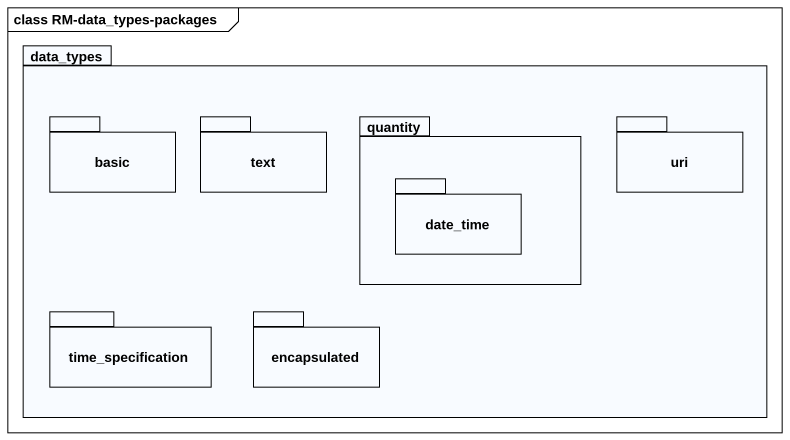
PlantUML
@startuml
mainframe class RM-data_types-packages
package data_types {
  package basic {
  }
  package text {
  }
  package quantity {
    package date_time {
    }
  }
  package uri {
  }
  package time_specification {
  }
  package encapsulated {
  }
}
@enduml
